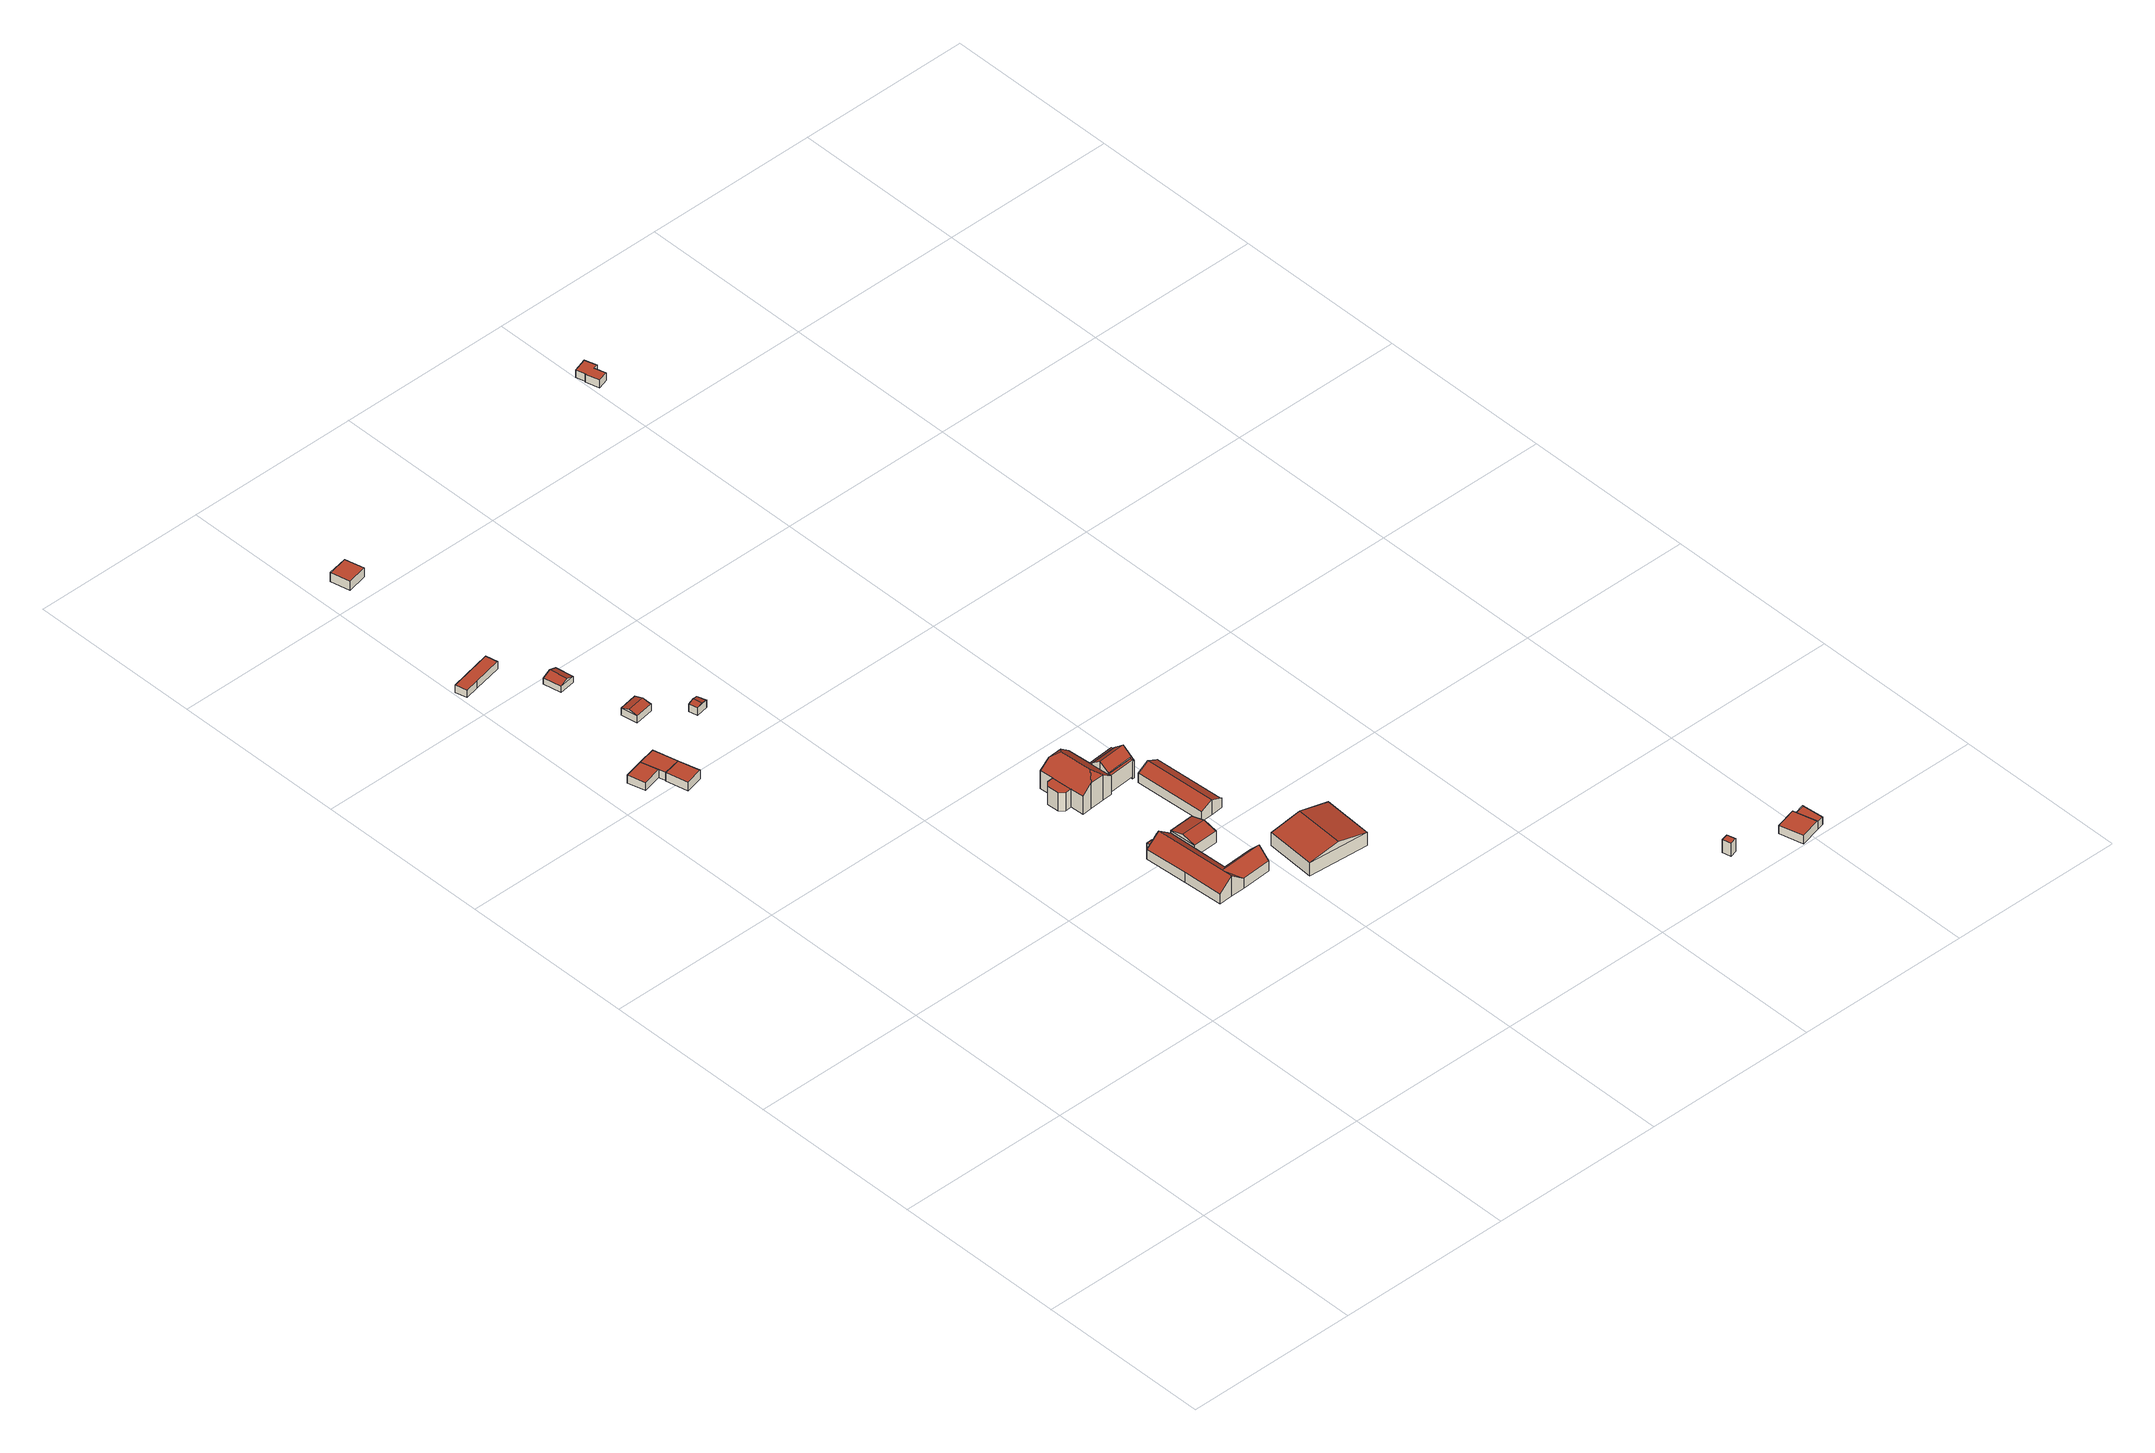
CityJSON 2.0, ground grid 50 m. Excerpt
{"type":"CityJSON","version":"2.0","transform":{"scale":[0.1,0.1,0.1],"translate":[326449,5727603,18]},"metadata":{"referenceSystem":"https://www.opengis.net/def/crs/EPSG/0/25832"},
"CityObjects":{
"building1":{"type":"Building","attributes":{"Geometrietyp2DReferenz":"3000","Gemeindeschluessel":"05170048","function":"51009_1611","roofType":"1000","measuredHeight":2.42},"geometry":[{"type":"Solid","lod":"2","boundaries":[[[[0,1,2,3]],[[4,5,1,0]],[[6,7,5,4]],[[3,2,7,6]],[[4,0,3,6]],[[1,5,7,2]]]],"semantics":{"surfaces":[{"type":"WallSurface"},{"type":"RoofSurface"},{"type":"GroundSurface"}],"values":[[0,0,0,0,1,2]]}}]},
"building2":{"type":"Building","attributes":{"Geometrietyp2DReferenz":"3000","Gemeindeschluessel":"05170048","function":"51009_1611","roofType":"1000","measuredHeight":2.65},"geometry":[{"type":"Solid","lod":"2","boundaries":[[[[8,9,10,11]],[[12,13,9,8]],[[14,15,13,12]],[[11,10,15,14]],[[12,8,11,14]],[[9,13,15,10]]]],"semantics":{"surfaces":[{"type":"WallSurface"},{"type":"RoofSurface"},{"type":"GroundSurface"}],"values":[[0,0,0,0,1,2]]}}]},
"building3":{"type":"Building","attributes":{"Geometrietyp2DReferenz":"3000","Gemeindeschluessel":"05170048","function":"31001_2723","roofType":"1000","measuredHeight":2.51},"address":[{"country":"Germany","locality":"Wesel","thoroughfareNumber":"19","thoroughfareName":"Auf der Laak"}],"geometry":[{"type":"Solid","lod":"2","boundaries":[[[[11,16,17,18]],[[14,19,16,11]],[[3,2,19,14]],[[18,17,2,3]],[[14,11,18,3]],[[16,19,2,17]]]],"semantics":{"surfaces":[{"type":"WallSurface"},{"type":"RoofSurface"},{"type":"GroundSurface"}],"values":[[0,0,0,0,1,2]]}}]},
"building4":{"type":"Building","attributes":{"Geometrietyp2DReferenz":"3000","Gemeindeschluessel":"05170048","function":"31001_2723","roofType":"1000","measuredHeight":2.29},"address":[{"country":"Germany","locality":"Wesel","thoroughfareNumber":"17","thoroughfareName":"Auf der Laak"}],"geometry":[{"type":"Solid","lod":"2","boundaries":[[[[20,21,22,23]],[[24,25,21,20]],[[26,27,25,24]],[[28,29,27,26]],[[23,22,29,28]],[[26,24,20,23,28]],[[21,25,27,29,22]]]],"semantics":{"surfaces":[{"type":"WallSurface"},{"type":"RoofSurface"},{"type":"GroundSurface"}],"values":[[0,0,0,0,0,1,2]]}}]},
"building5":{"type":"Building","attributes":{"Geometrietyp2DReferenz":"3000","Gemeindeschluessel":"05170048","function":"31001_1313","roofType":"3100","measuredHeight":2.88},"address":[{"country":"Germany","locality":"Wesel","thoroughfareNumber":"17","thoroughfareName":"Auf der Laak"}],"geometry":[{"type":"Solid","lod":"2","boundaries":[[[[30,31,32,33]],[[34,35,31,30]],[[36,37,35,34]],[[33,32,37,36]],[[30,38,34]],[[36,39,33]],[[33,39,38,30]],[[34,38,39,36]],[[31,35,37,32]]]],"semantics":{"surfaces":[{"type":"WallSurface"},{"type":"RoofSurface"},{"type":"GroundSurface"}],"values":[[0,0,0,0,0,0,1,1,2]]}}]},
"building6":{"type":"Building","attributes":{"Geometrietyp2DReferenz":"3000","Gemeindeschluessel":"05170048","function":"31001_1313","roofType":"3100","measuredHeight":2.88},"address":[{"country":"Germany","locality":"Wesel","thoroughfareNumber":"19","thoroughfareName":"Auf der Laak"}],"geometry":[{"type":"Solid","lod":"2","boundaries":[[[[40,41,42,43]],[[44,45,41,40]],[[46,47,45,44]],[[43,42,47,46]],[[40,48,44]],[[46,49,43]],[[43,49,48,40]],[[44,48,49,46]],[[41,45,47,42]]]],"semantics":{"surfaces":[{"type":"WallSurface"},{"type":"RoofSurface"},{"type":"GroundSurface"}],"values":[[0,0,0,0,0,0,1,1,2]]}}]},
"building7":{"type":"Building","attributes":{"Geometrietyp2DReferenz":"3000","Gemeindeschluessel":"05170048","function":"31001_1313","roofType":"1000","measuredHeight":2.82},"address":[{"country":"Germany","locality":"Wesel","thoroughfareNumber":"15","thoroughfareName":"Auf der Laak"}],"geometry":[{"type":"Solid","lod":"2","boundaries":[[[[50,51,52,53]],[[54,55,51,50]],[[56,57,55,54]],[[53,52,57,56]],[[54,50,53,56]],[[51,55,57,52]]]],"semantics":{"surfaces":[{"type":"WallSurface"},{"type":"RoofSurface"},{"type":"GroundSurface"}],"values":[[0,0,0,0,1,2]]}}]},
"building8":{"type":"Building","attributes":{"Geometrietyp2DReferenz":"3000","Gemeindeschluessel":"05170048","function":"31001_1313","roofType":"3100","measuredHeight":2.77},"address":[{"country":"Germany","locality":"Wesel","thoroughfareNumber":"19","thoroughfareName":"Auf der Laak"}],"geometry":[{"type":"Solid","lod":"2","boundaries":[[[[58,59,60,61]],[[62,63,59,58]],[[64,65,63,62]],[[61,60,65,64]],[[58,66,62]],[[64,67,61]],[[61,67,66,58]],[[62,66,67,64]],[[59,63,65,60]]]],"semantics":{"surfaces":[{"type":"WallSurface"},{"type":"RoofSurface"},{"type":"GroundSurface"}],"values":[[0,0,0,0,0,0,1,1,2]]}}]},
"building9":{"type":"Building","attributes":{"Geometrietyp2DReferenz":"3000","Gemeindeschluessel":"05170048","function":"31001_2720","roofType":"1000","measuredHeight":2.67},"address":[{"country":"Germany","locality":"Wesel","thoroughfareNumber":"23","thoroughfareName":"Auf der Laak"}],"geometry":[{"type":"Solid","lod":"2","boundaries":[[[[68,69,70,71]],[[72,73,69,68]],[[74,75,73,72]],[[71,70,75,74]],[[72,68,71,74]],[[69,73,75,70]]]],"semantics":{"surfaces":[{"type":"WallSurface"},{"type":"RoofSurface"},{"type":"GroundSurface"}],"values":[[0,0,0,0,1,2]]}}]},
"building10":{"type":"Building","attributes":{"Gemeindeschluessel":"05170048","Geometrietyp2DReferenz":"3000","function":"31001_2720"},"address":[{"country":"Germany","locality":"Wesel","thoroughfareNumber":"23","thoroughfareName":"Auf der Laak"}],"children":["building10-1","building10-2","building10-3"]},
"building10-1":{"type":"BuildingPart","attributes":{"roofType":"3100","measuredHeight":6.31},"parents":["building10"],"geometry":[{"type":"MultiSurface","lod":"2","boundaries":[[[76,77,78,79]],[[80,81,77,76]],[[82,83,81,80]],[[84,85,83,82]],[[86,87,85,84]],[[88,89,87,86]],[[90,91,89,88]],[[92,93,91,90]],[[94,95,96,97]],[[88,86,84,82,80,76,90]],[[79,94,97,92,90,76]],[[78,77,81,83,85,87,89,91,93,96,95]],[[79,78,95,94]],[[98,99,96,93]],[[92,97,99,98]]],"semantics":{"surfaces":[{"type":"WallSurface"},{"type":"RoofSurface"},{"type":"GroundSurface"},{"type":"ClosureSurface"}],"values":[0,0,0,0,0,0,0,0,0,1,1,2,3,0,3]}}]},
"building10-2":{"type":"BuildingPart","attributes":{"roofType":"5000","measuredHeight":6.31},"parents":["building10"],"geometry":[{"type":"Solid","lod":"2","boundaries":[[[[100,101,95,94]],[[102,103,101,100]],[[104,105,103,102]],[[79,78,105,104]],[[102,100,94,106]],[[94,79,106]],[[102,106,79,104]],[[101,103,105,78,95]],[[94,95,78,79]]]],"semantics":{"surfaces":[{"type":"WallSurface"},{"type":"RoofSurface"},{"type":"GroundSurface"},{"type":"ClosureSurface"}],"values":[[0,0,0,0,1,1,1,2,3]]}}]},
"building10-3":{"type":"BuildingPart","attributes":{"roofType":"3100","measuredHeight":4.69},"address":[{"country":"Germany","locality":"Wesel","thoroughfareNumber":"23","thoroughfareName":"Auf der Laak"}],"parents":["building10"],"geometry":[{"type":"MultiSurface","lod":"2","boundaries":[[[107,99,108,109]],[[110,111,98,112]],[[109,108,111,110]],[[107,113,112]],[[110,114,109]],[[109,114,113,107]],[[112,113,114,110]],[[99,98,111,108]],[[107,112,92,97]],[[98,99,97,92]]],"semantics":{"surfaces":[{"type":"WallSurface"},{"type":"RoofSurface"},{"type":"GroundSurface"},{"type":"ClosureSurface"}],"values":[0,0,0,0,0,1,1,2,0,3]}}]},
"building11":{"type":"Building","attributes":{"name":"Bongards Hof","Gemeindeschluessel":"05170048","Geometrietyp2DReferenz":"3000","function":"31001_1210"},"address":[{"country":"Germany","locality":"Wesel","thoroughfareNumber":"23","thoroughfareName":"Auf der Laak"}],"children":["building11-1","building11-2","building11-3","building11-4","building11-5"]},
"building11-1":{"type":"BuildingPart","attributes":{"roofType":"3300","measuredHeight":9.71},"parents":["building11"],"geometry":[{"type":"MultiSurface","lod":"2","boundaries":[[[115,116,117,118]],[[119,120,116,115]],[[121,122,120,119]],[[123,124,122,121]],[[125,126,124,123]],[[127,128,129,130]],[[131,132,128,127]],[[133,134,132,131]],[[135,136,134,133]],[[137,138,136,135]],[[139,131,127,130,125,123,121,119,140]],[[119,115,140]],[[140,115,118,141,142,137,135,133,139]],[[133,131,139]],[[116,120,122,124,126,129,128,132,134,136,138,143,144,117]],[[130,129,126,125]],[[145,146,143,138]],[[137,142,146,145]],[[147,141,144,148]],[[142,147,148,143]],[[149,150,117,144]],[[141,118,150,149]]],"semantics":{"surfaces":[{"type":"WallSurface"},{"type":"RoofSurface"},{"type":"GroundSurface"},{"type":"ClosureSurface"}],"values":[0,0,0,0,0,0,0,0,0,0,1,1,1,1,2,3,0,3,3,3,0,3]}}]},
"building11-2":{"type":"BuildingPart","attributes":{"roofType":"1000","measuredHeight":5.7},"parents":["building11"],"geometry":[{"type":"Solid","lod":"2","boundaries":[[[[151,152,153,154]],[[155,156,152,151]],[[157,158,156,155]],[[130,129,158,157]],[[159,124,126,125]],[[154,153,124,159]],[[125,130,157,155,151,154,159]],[[152,156,158,129,126,124,153]],[[125,126,129,130]]]],"semantics":{"surfaces":[{"type":"WallSurface"},{"type":"RoofSurface"},{"type":"GroundSurface"},{"type":"ClosureSurface"}],"values":[[0,0,0,0,0,0,1,2,3]]}}]},
"building11-3":{"type":"BuildingPart","attributes":{"roofType":"3100","measuredHeight":8.35},"parents":["building11"],"geometry":[{"type":"MultiSurface","lod":"2","boundaries":[[[160,161,162,163]],[[164,165,161,160]],[[166,167,168,169]],[[163,162,167,166]],[[170,171,164,160,163,172]],[[166,169,173,174,172,163]],[[161,165,175,144,148,143,176,168,167,162]],[[177,175,165,178]],[[171,179,180]],[[180,179,177,178,164]],[[177,149,144,175]],[[171,170,181,179]],[[149,177,179,181]],[[170,172,147,141]],[[147,148,144,141]],[[172,174,142,147]],[[148,147,142,143]],[[146,182,176,143]],[[174,173,183,184]],[[184,183,182,146]],[[182,185,168,176]],[[173,186,183]],[[183,186,169,185,182]]],"semantics":{"surfaces":[{"type":"WallSurface"},{"type":"RoofSurface"},{"type":"GroundSurface"},{"type":"ClosureSurface"}],"values":[0,0,0,0,1,1,2,0,0,3,0,0,3,0,3,0,3,0,0,3,0,0,3]}}]},
"building11-4":{"type":"BuildingPart","attributes":{"roofType":"1000","measuredHeight":5.14},"address":[{"country":"Germany","locality":"Wesel","thoroughfareNumber":"23","thoroughfareName":"Auf der Laak"}],"parents":["building11"],"geometry":[{"type":"MultiSurface","lod":"2","boundaries":[[[187,185,145,188]],[[184,183,187,188]],[[182,146,145,185]],[[187,186,169]],[[169,186,183,182,185]],[[183,184,146,182]],[[184,188,137,142]],[[145,146,142,137]]],"semantics":{"surfaces":[{"type":"WallSurface"},{"type":"RoofSurface"},{"type":"GroundSurface"},{"type":"ClosureSurface"}],"values":[0,1,2,0,3,3,0,3]}}]},
"building11-5":{"type":"BuildingPart","attributes":{"roofType":"1000","measuredHeight":5.28},"address":[{"country":"Germany","locality":"Wesel","thoroughfareNumber":"23","thoroughfareName":"Auf der Laak"}],"parents":["building11"],"geometry":[{"type":"MultiSurface","lod":"2","boundaries":[[[189,150,178,190]],[[190,179,181,189]],[[177,178,150,149]],[[181,179,177,149]],[[190,164,180]],[[179,180,164,178,177]],[[189,181,141,118]],[[149,150,118,141]]],"semantics":{"surfaces":[{"type":"WallSurface"},{"type":"RoofSurface"},{"type":"GroundSurface"},{"type":"ClosureSurface"}],"values":[0,1,2,3,0,3,0,3]}}]},
"building12":{"type":"Building","attributes":{"Geometrietyp2DReferenz":"3000","Gemeindeschluessel":"05170048","function":"31001_2720","roofType":"3100","measuredHeight":4.64},"address":[{"country":"Germany","locality":"Wesel","thoroughfareNumber":"23","thoroughfareName":"Auf der Laak"}],"geometry":[{"type":"Solid","lod":"2","boundaries":[[[[191,192,193,194]],[[195,196,192,191]],[[197,198,196,195]],[[199,200,198,197]],[[201,202,200,199]],[[203,204,202,201]],[[205,206,204,203]],[[194,193,206,205]],[[195,191,194,197]],[[205,203,201,199,197,194]],[[192,196,198,200,202,204,206,193]]]],"semantics":{"surfaces":[{"type":"WallSurface"},{"type":"RoofSurface"},{"type":"GroundSurface"}],"values":[[0,0,0,0,0,0,0,0,1,1,2]]}}]},
"building13":{"type":"Building","attributes":{"Geometrietyp2DReferenz":"3000","Gemeindeschluessel":"05170048","function":"31001_2720","roofType":"3100","measuredHeight":6.04},"address":[{"country":"Germany","locality":"Wesel","thoroughfareNumber":"23","thoroughfareName":"Auf der Laak"}],"geometry":[{"type":"Solid","lod":"2","boundaries":[[[[207,208,209,210]],[[211,212,208,207]],[[213,214,212,211]],[[210,209,214,213]],[[207,215,211]],[[213,216,210]],[[210,216,215,207]],[[211,215,216,213]],[[208,212,214,209]]]],"semantics":{"surfaces":[{"type":"WallSurface"},{"type":"RoofSurface"},{"type":"GroundSurface"}],"values":[[0,0,0,0,0,0,1,1,2]]}}]},
"building14":{"type":"Building","attributes":{"Geometrietyp2DReferenz":"3000","Gemeindeschluessel":"05170048","function":"51009_1610","roofType":"1000","measuredHeight":4.09},"geometry":[{"type":"Solid","lod":"2","boundaries":[[[[217,218,219,220]],[[221,222,218,217]],[[223,224,222,221]],[[220,219,224,223]],[[221,217,220,223]],[[218,222,224,219]]]],"semantics":{"surfaces":[{"type":"WallSurface"},{"type":"RoofSurface"},{"type":"GroundSurface"}],"values":[[0,0,0,0,1,2]]}}]},
"building15":{"type":"Building","attributes":{"Geometrietyp2DReferenz":"3000","Gemeindeschluessel":"05170048","function":"31001_2723","roofType":"1000","measuredHeight":2.48},"address":[{"country":"Germany","locality":"Wesel","thoroughfareNumber":"15","thoroughfareName":"Auf der Laak"}],"geometry":[{"type":"Solid","lod":"2","boundaries":[[[[225,226,227,228]],[[229,230,226,225]],[[231,232,230,229]],[[233,234,232,231]],[[235,236,234,233]],[[237,238,236,235]],[[239,240,238,237]],[[228,227,240,239]],[[237,235,233,231,229,225,228,239]],[[226,230,232,234,236,238,240,227]]]],"semantics":{"surfaces":[{"type":"WallSurface"},{"type":"RoofSurface"},{"type":"GroundSurface"}],"values":[[0,0,0,0,0,0,0,0,1,2]]}}]},
"building16":{"type":"Building","attributes":{"Geometrietyp2DReferenz":"3000","Gemeindeschluessel":"05170048","function":"31001_2463","roofType":"1000","measuredHeight":2.62},"address":[{"country":"Germany","locality":"Wesel","thoroughfareNumber":"1a","thoroughfareName":"Westerheide"}],"geometry":[{"type":"Solid","lod":"2","boundaries":[[[[241,242,243,244]],[[245,246,242,241]],[[247,248,246,245]],[[244,243,248,247]],[[245,241,244,247]],[[242,246,248,243]]]],"semantics":{"surfaces":[{"type":"WallSurface"},{"type":"RoofSurface"},{"type":"GroundSurface"}],"values":[[0,0,0,0,1,2]]}}]},
"building17":{"type":"Building","attributes":{"Geometrietyp2DReferenz":"3000","Gemeindeschluessel":"05170048","function":"51009_1610","roofType":"1000","measuredHeight":2.35},"geometry":[{"type":"Solid","lod":"2","boundaries":[[[[249,250,251,252]],[[253,242,250,249]],[[254,255,242,253]],[[252,251,255,254]],[[253,249,252,254]],[[250,242,255,251]]]],"semantics":{"surfaces":[{"type":"WallSurface"},{"type":"RoofSurface"},{"type":"GroundSurface"}],"values":[[0,0,0,0,1,2]]}}]}
},
"vertices":[
[142,2042,42],[142,2042,17],[129,2093,17],[129,2093,42],[86,2029,42],[86,2029,17],[74,2080,42],[74,2080,17],
[212,1973,42],[212,1973,15],[197,2034,15],[197,2034,42],[161,1960,42],[161,1960,15],[146,2023,42],[146,2023,15],
[197,2034,17],[180,2104,17],[180,2104,42],[146,2023,17],
[3,2602,38],[3,2602,15],[11,2568,15],[11,2568,38],[128,2629,38],[128,2629,15],[135,2594,38],[135,2594,15],[51,2577,38],[51,2577,15],
[232,2435,34],[232,2435,15],[224,2487,15],[224,2487,34],[186,2428,34],[186,2428,15],[177,2480,34],[177,2480,15],[209,2431,44],[200,2483,44],
[244,2225,35],[244,2225,13],[297,2234,13],[297,2234,35],[236,2273,35],[236,2273,13],[289,2282,35],[289,2282,13],[240,2249,42],[293,2258,42],
[137,3059,39],[137,3059,11],[124,3114,11],[124,3114,39],[78,3046,39],[78,3046,11],[66,3102,39],[66,3102,11],
[402,2153,36],[402,2153,13],[395,2179,13],[395,2179,36],[367,2146,36],[367,2146,13],[362,2172,36],[362,2172,13],[384,2149,41],[379,2175,41],
[817,1047,48],[817,1047,21],[799,1047,21],[799,1047,48],[818,1031,48],[818,1031,21],[800,1030,48],[800,1030,21],
[838,792,81],[838,792,18],[878,794,18],[878,794,49],[798,790,49],[798,790,18],[791,905,49],[791,905,18],[783,1029,49],[783,1029,18],[800,1030,62],[800,1030,18],[818,1031,77],[818,1031,18],[824,1031,81],[824,1031,18],[865,1033,49],[865,1033,18],[874,855,49],[874,855,18],[869,954,18],[869,954,49],[865,1033,21],[869,954,21],
[962,860,49],[962,860,18],[963,830,81],[963,830,18],[965,799,49],[965,799,18],[836,823,81],
[869,954,57],[942,957,21],[942,957,57],[938,1037,57],[938,1037,21],[865,1033,57],[867,993,68],[940,997,68],
[855,1257,97],[855,1257,17],[884,1259,17],[884,1259,74],[814,1254,97],[814,1254,17],[785,1252,74],[785,1252,17],[782,1291,73],[782,1291,17],[782,1292,74],[782,1292,17],[775,1390,74],[775,1390,17],[778,1351,17],[778,1351,74],[804,1392,97],[804,1392,17],[846,1395,97],[846,1395,17],[874,1397,74],[874,1397,17],[879,1329,74],[879,1329,17],[826,1372,114],[833,1278,114],[883,1268,74],[879,1321,74],[879,1321,17],[883,1268,17],[879,1329,23],[879,1321,23],[881,1294,74],[881,1294,17],[883,1268,24],[884,1259,24],
[750,1302,74],[750,1302,17],[763,1290,17],[763,1290,74],[748,1336,74],[748,1336,17],[760,1349,74],[760,1349,17],[782,1291,74],
[964,1265,72],[964,1265,17],[962,1300,17],[962,1300,100],[960,1265,72],[960,1265,17],[959,1335,71],[959,1335,17],[955,1335,17],[955,1335,71],[883,1268,79],[959,1273,79],[881,1294,100],[956,1326,79],[879,1321,79],[959,1273,17],[956,1326,17],[959,1273,24],[960,1265,24],[959,1273,77],[960,1272,77],[883,1268,77],[956,1326,23],[956,1326,75],[879,1321,75],[955,1335,23],[956,1331,75],
[955,1335,75],[879,1329,75],
[884,1259,77],[960,1265,77],
[969,1035,52],[969,1035,22],[1002,1037,22],[1002,1037,69],[956,1242,52],[956,1242,22],[990,1245,69],[990,1245,22],[1023,1247,52],[1023,1247,22],[1036,1042,52],[1036,1042,22],[1038,1042,51],[1038,1042,22],[1039,1040,51],[1039,1040,22],
[1200,706,58],[1200,706,17],[1209,851,17],[1209,851,58],[1024,719,58],[1024,719,17],[1033,863,58],[1033,863,17],[1112,712,78],[1121,857,78],
[1826,92,54],[1826,92,13],[1820,116,13],[1820,116,54],[1806,87,54],[1806,87,13],[1800,111,54],[1800,111,13],
[1051,3221,33],[1051,3221,9],[1040,3255,9],[1040,3255,33],[1038,3217,33],[1038,3217,9],[1047,3185,33],[1047,3185,9],[1017,3177,33],[1017,3177,9],[1006,3215,33],[1006,3215,9],[1009,3216,33],[1009,3216,9],[1001,3243,33],[1001,3243,9],
[2025,18,37],[2025,18,11],[2007,87,11],[2007,87,37],[1965,3,37],[1965,3,11],[1947,71,37],[1947,71,11],
[2046,24,34],[2046,24,11],[2040,86,11],[2040,86,34],[2025,18,34],[2009,78,34],[2009,78,11]
]}
